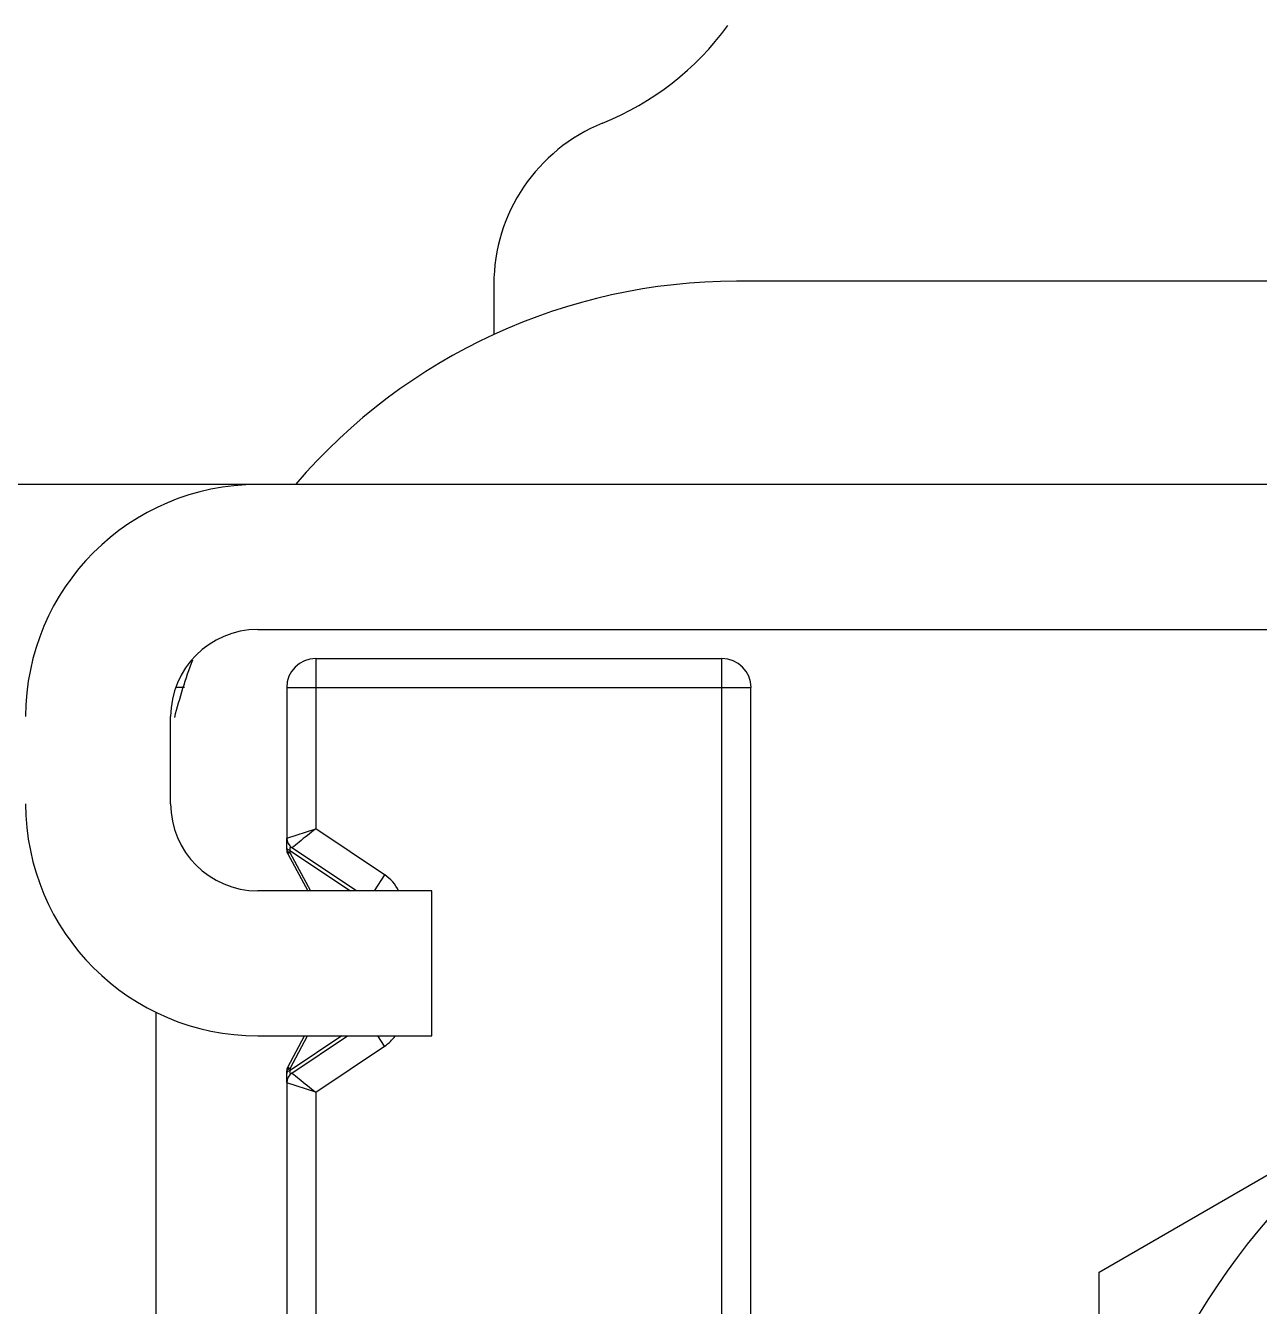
# Model space of a CAD drawing. Extents: x -427546 to -314919, y 698702 to 968782.
# Drawn here: x -406792.2 to -406683.5, y 889993.9 to 890106.7 of the extents above; entities that cross this region are included whole.
import ezdxf

# ---------------------------------------------------------------- set-up
doc = ezdxf.new("R2010")
doc.units = 0
doc.header["$LTSCALE"] = 1000
doc.header["$MEASUREMENT"] = 0
doc.layers.get('0').update_dxf_attribs({"linetype": 'CONTINUOUS'})

msp = doc.modelspace()

# ---------------------------------------------------------------- linework, layer by layer
for p, q in [((-406514.73, 890084.19), (-406729.59, 890084.19)), ((-406750.96, 890083.91), (-406750.96, 890079.51)), ((-406603.1, 890066.3), (-407224.05, 890066.3)), ((-406771.76, 890053.52), (-406603.1, 890053.52)), ((-406766.65, 890050.97), (-406766.65, 890035.98)), ((-406766.65, 890050.97), (-406730.87, 890050.97)), ((-406730.87, 889976.19), (-406730.87, 890050.97)), ((-406778.2, 890048.41), (-406778.96, 890048.41)), ((-406769.2, 890048.41), (-406769.2, 890035.16)), ((-406769.2, 890048.41), (-406728.32, 890048.41)), ((-406728.32, 889974.36), (-406728.32, 890048.41)), ((-406779.43, 890038.19), (-406779.43, 890045.86)), ((-406769.2, 890035.16), (-406766.65, 890035.98)), ((-406760.58, 890031.93), (-406766.65, 890035.98)), ((-406769.2, 890034.15), (-406769.2, 890035.15)), ((-406769.2, 890034.33), (-406769.2, 890034.38)), ((-406768.92, 890033.89), (-406769.11, 890033.79)), ((-406769.11, 890033.79), (-406767.36, 890030.52)), ((-406769.04, 890033.95), (-406768.94, 890033.9)), ((-406768.92, 890034.07), (-406768.92, 890033.89)), ((-406768.92, 890034.07), (-406763.59, 890030.52)), ((-406768.92, 890033.89), (-406767.11, 890030.52)), ((-406763.07, 890030.52), (-406768.75, 890034.31)), ((-406697.65, 889996.94), (-406636.32, 890032.35)), ((-406760.58, 890031.93), (-406761.51, 890030.52)), ((-406756.43, 890030.52), (-406771.76, 890030.52)), ((-406756.43, 890017.75), (-406756.43, 890030.52)), ((-406780.7, 889984.42), (-406780.7, 890019.82)), ((-406771.76, 890017.75), (-406756.43, 890017.75)), ((-406769.11, 890014.99), (-406767.64, 890017.75)), ((-406764.36, 890017.75), (-406768.91, 890014.71)), ((-406768.91, 890014.89), (-406767.38, 890017.75)), ((-406768.75, 890014.47), (-406763.84, 890017.75)), ((-406760.58, 890016.85), (-406761.17, 890017.75)), ((-406766.65, 890012.8), (-406760.58, 890016.85)), ((-406769.2, 890013.64), (-406769.2, 890014.63)), ((-406769.11, 890014.99), (-406768.91, 890014.89)), ((-406769.04, 890014.83), (-406768.94, 890014.88)), ((-406768.91, 890014.89), (-406768.91, 890014.71)), ((-406769.2, 890013.7), (-406769.2, 890013.91)), ((-406769.2, 890013.62), (-406769.2, 889908.61)), ((-406766.65, 890012.8), (-406769.2, 890013.62)), ((-406766.65, 890012.8), (-406766.65, 889910.25)), ((-406697.65, 889926.12), (-406697.65, 889996.94))]:
    msp.add_line(p, q)
msp.add_circle((-406636.32, 889961.53), 61.33)
for centre, radius, start, end in [((-406750.96, 890121.81), 25.55, 292.0243, 323.7485), ((-406735.63, 890083.91), 15.33, 112.0243, 180), ((-406729.59, 890033.08), 51.11, 90, 139.4173), ((-406771.76, 890045.86), 20.44, 90, 180), ((-406771.76, 890045.86), 7.67, 90, 180), ((-406729.59, 890033.08), 51.11, 159.6685, 165.625), ((-406766.65, 890048.41), 2.56, 90, 180), ((-406730.87, 890048.41), 2.56, 0, 90), ((-406771.76, 890038.19), 20.44, 180, 270), ((-406771.76, 890038.19), 7.67, 180, 270), ((-406768.18, 890035.16), 1.02, 180, 236.3099), ((-406768.44, 890034.15), 0.767, 180, 208.1839), ((-406768.77, 890034.45), 0.572, 238.1, 241.2862), ((-406768.6, 890034.81), 0.967, 249.7906, 251.2256), ((-406762.56, 890028.95), 3.58, 26.1204, 56.3099), ((-406762.56, 890019.83), 3.58, 303.6901, 324.1234), ((-406768.44, 890014.63), 0.767, 151.8161, 180), ((-406768.18, 890013.62), 1.02, 123.6901, 180), ((-406768.77, 890014.33), 0.572, 118.7157, 121.8919), ((-406768.6, 890013.97), 0.968, 108.7666, 110.2059)]:
    msp.add_arc(centre, radius, start, end)
for points, knots in [([(-406766.65, 890035.98), (-406767.14, 890035.59), (-406767.85, 890035.06), (-406768.52, 890034.46), (-406768.75, 890034.31)], [0, 0, 0, 0, 0.698346, 1, 1, 1, 1]), ([(-406769.17, 890034.23), (-406769.18, 890034.25), (-406769.2, 890034.28), (-406769.2, 890034.31), (-406769.2, 890034.33)], [0, 0, 0, 0, 0.519543, 1, 1, 1, 1]), ([(-406768.92, 890034.07), (-406768.94, 890034.08), (-406769.04, 890034.12), (-406769.13, 890034.18), (-406769.17, 890034.23)], [0, 0, 0, 0, 0.29815, 1, 1, 1, 1]), ([(-406768.75, 890034.31), (-406768.79, 890034.33), (-406768.97, 890034.38), (-406768.93, 890034.16), (-406768.92, 890034.07)], [0, 0, 0, 0, 0.346904, 1, 1, 1, 1]), ([(-406769.17, 890014.55), (-406769.18, 890014.53), (-406769.2, 890014.5), (-406769.2, 890014.47), (-406769.2, 890014.45)], [0, 0, 0, 0, 0.519447, 1, 1, 1, 1]), ([(-406768.91, 890014.71), (-406768.94, 890014.7), (-406769.04, 890014.66), (-406769.13, 890014.61), (-406769.17, 890014.55)], [0, 0, 0, 0, 0.298151, 1, 1, 1, 1]), ([(-406768.91, 890014.71), (-406768.93, 890014.62), (-406768.97, 890014.41), (-406768.79, 890014.45), (-406768.75, 890014.47)], [0, 0, 0, 0, 0.652586, 1, 1, 1, 1]), ([(-406768.75, 890014.47), (-406768.52, 890014.32), (-406767.85, 890013.72), (-406767.14, 890013.19), (-406766.65, 890012.8)], [0, 0, 0, 0, 0.301655, 1, 1, 1, 1])]:
    msp.add_open_spline(points, degree=3, knots=knots)
for points in [[(-406769.2, 890034.15), (-406769.2, 890034.07), (-406769.13, 890034), (-406769.07, 890033.96)], [(-406769.2, 890014.63), (-406769.2, 890014.71), (-406769.13, 890014.78), (-406769.07, 890014.82)]]:
    msp.add_open_spline(points, degree=3)

doc.saveas('drawing.dxf')
